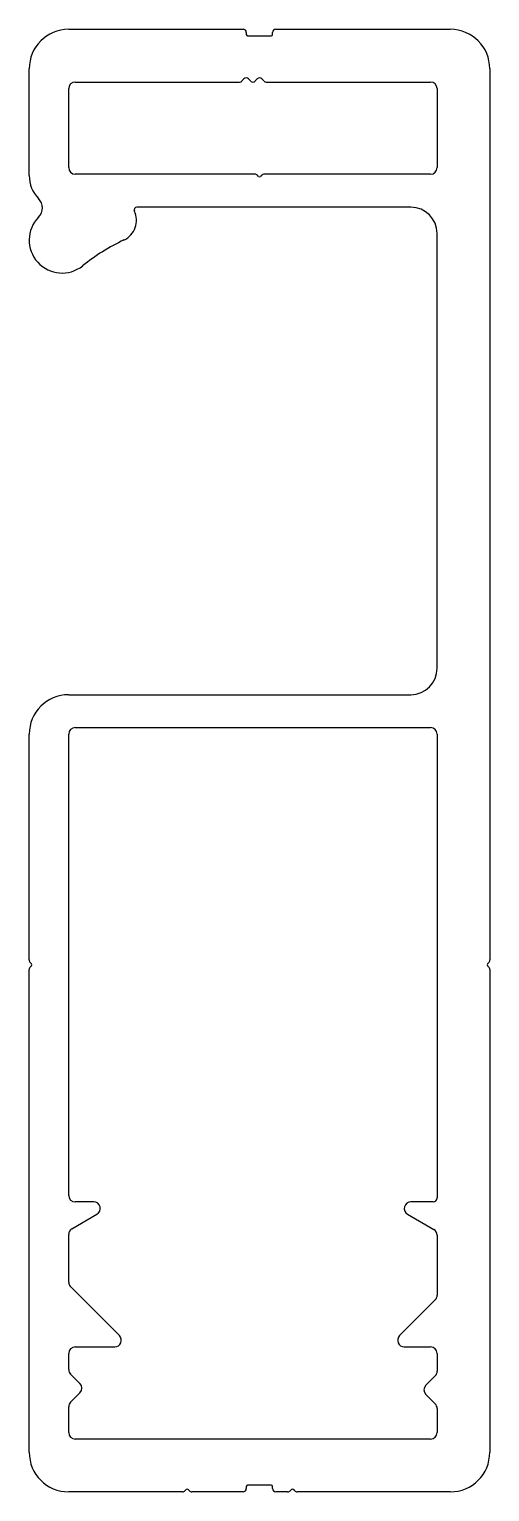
# Model space of a CAD drawing. Extents: x 3 to 38, y 3 to 114.
import ezdxf

# ---------------------------------------------------------------- set-up
doc = ezdxf.new("R2010")
doc.units = 0
doc.layers.get('0').update_dxf_attribs({"linetype": 'CONTINUOUS'})

msp = doc.modelspace()

# ---------------------------------------------------------------- linework, layer by layer
for p, q in [((6.46, 114.21), (19.71, 114.21)), ((19.96, 113.96), (19.96, 113.81)), ((20.06, 113.71), (21.86, 113.71)), ((21.96, 113.81), (21.96, 113.96)), ((22.21, 114.21), (35.46, 114.21)), ((3.46, 103.11), (3.46, 111.21)), ((38.46, 111.21), (38.46, 43.58)), ((6.96, 110.21), (19.44, 110.21)), ((19.62, 110.29), (19.77, 110.44)), ((20.13, 110.44), (20.28, 110.29)), ((20.64, 110.29), (20.79, 110.44)), ((21.15, 110.44), (21.3, 110.29)), ((21.48, 110.21), (33.96, 110.21)), ((6.46, 103.71), (6.46, 109.71)), ((34.46, 109.71), (34.46, 103.71)), ((20.59, 103.21), (6.96, 103.21)), ((20.89, 103.04), (20.8, 103.13)), ((21.12, 103.13), (21.03, 103.04)), ((33.96, 103.21), (21.34, 103.21)), ((32.46, 100.71), (11.63, 100.71)), ((34.46, 65.71), (34.46, 98.71)), ((6.46, 63.71), (32.46, 63.71)), ((6.96, 61.21), (33.96, 61.21)), ((3.46, 43.58), (3.46, 60.71)), ((6.46, 25.71), (6.46, 60.71)), ((34.46, 60.71), (34.46, 25.51)), ((3.63, 43.29), (3.55, 43.37)), ((38.37, 43.37), (38.29, 43.29)), ((3.46, 6.21), (3.46, 42.85)), ((3.55, 43.06), (3.63, 43.14)), ((38.29, 43.14), (38.37, 43.06)), ((38.46, 42.85), (38.46, 6.21)), ((8.36, 25.21), (6.96, 25.21)), ((34.16, 25.21), (32.46, 25.21)), ((6.71, 23.18), (8.61, 24.28)), ((32.21, 24.28), (34.21, 23.13)), ((6.46, 19.13), (6.46, 22.75)), ((34.46, 22.69), (34.46, 18.13)), ((10.31, 15.07), (6.61, 18.78)), ((34.31, 17.78), (31.61, 15.07)), ((6.46, 12.49), (6.46, 13.71)), ((6.96, 14.21), (9.96, 14.21)), ((31.96, 14.21), (33.96, 14.21)), ((34.46, 13.71), (34.46, 12.36)), ((7.31, 11.43), (6.61, 12.14)), ((34.31, 12.01), (33.61, 11.3)), ((6.61, 10.02), (7.31, 10.72)), ((33.61, 10.6), (34.31, 9.89)), ((6.46, 7.71), (6.46, 9.66)), ((34.46, 9.53), (34.46, 7.71)), ((33.96, 7.21), (6.96, 7.21)), ((15.39, 3.39), (15.31, 3.3)), ((15.61, 3.3), (15.53, 3.39)), ((19.96, 3.61), (19.96, 3.46)), ((21.86, 3.71), (20.06, 3.71)), ((21.96, 3.46), (21.96, 3.61)), ((23.39, 3.39), (23.31, 3.3)), ((23.61, 3.3), (23.53, 3.39)), ((15.1, 3.21), (6.46, 3.21)), ((19.71, 3.21), (15.83, 3.21)), ((23.1, 3.21), (22.21, 3.21)), ((35.46, 3.21), (23.83, 3.21))]:
    msp.add_line(p, q)
for centre, radius, start, end in [((6.46, 111.21), 3, 90, 180), ((19.71, 113.96), 0.25, 0, 90), ((20.06, 113.81), 0.1, 180, 270), ((21.86, 113.81), 0.1, 270, 360), ((22.21, 113.96), 0.25, 90, 180), ((35.46, 111.21), 3, 0, 90), ((6.96, 109.71), 0.5, 90, 180), ((19.44, 110.46), 0.25, 270, 315), ((19.95, 110.27), 0.25, 45, 135), ((20.46, 110.46), 0.25, 225, 315), ((20.97, 110.27), 0.25, 45, 135), ((21.48, 110.46), 0.25, 225, 270), ((33.96, 109.71), 0.5, 360, 90), ((6.96, 103.71), 0.5, 180, 270), ((33.96, 103.71), 0.5, 270, 0), ((5.96, 103.11), 2.5, 180, 224.4153), ((20.59, 102.91), 0.3, 45, 90), ((20.96, 103.11), 0.1, 225, 315), ((21.34, 102.91), 0.3, 90, 135), ((3.46, 100.66), 1, 315.5847, 44.4153), ((5.96, 98.21), 2.5, 135.5847, 308.6983), ((9.96, 99.71), 1.65, 295.2062, 25.622), ((11.63, 100.51), 0.2, 90, 205.622), ((32.46, 98.71), 2, 0, 90), ((17.37, 83.97), 15.75, 115.2062, 128.6983), ((32.46, 65.71), 2, 270, 0), ((6.46, 60.71), 3, 90, 180), ((6.96, 60.71), 0.5, 90, 180), ((33.96, 60.71), 0.5, 360, 90), ((3.76, 43.58), 0.3, 180, 225), ((38.16, 43.58), 0.3, 315, 0), ((3.76, 42.85), 0.3, 135, 180), ((3.56, 43.21), 0.1, 315, 45), ((38.36, 43.21), 0.1, 135, 225), ((38.16, 42.85), 0.3, 360, 45), ((6.96, 25.71), 0.5, 180, 270), ((8.36, 24.71), 0.5, 300, 90), ((32.46, 24.71), 0.5, 90, 240), ((34.16, 25.51), 0.3, 270, 0), ((6.96, 22.75), 0.5, 120, 180), ((33.96, 22.69), 0.5, 360, 60), ((6.96, 19.13), 0.5, 180, 225), ((33.96, 18.13), 0.5, 315, 0), ((9.96, 14.71), 0.5, 270, 45), ((31.96, 14.71), 0.5, 135, 270), ((6.96, 13.71), 0.5, 90, 180), ((33.96, 13.71), 0.5, 0, 90), ((6.96, 12.49), 0.5, 180, 225), ((33.96, 12.36), 0.5, 315, 0), ((6.96, 11.08), 0.5, 315, 45), ((33.96, 10.95), 0.5, 135, 225), ((6.96, 9.66), 0.5, 135, 180), ((33.96, 9.53), 0.5, 360, 45), ((6.96, 7.71), 0.5, 180, 270), ((33.96, 7.71), 0.5, 270, 0), ((6.46, 6.21), 3, 180, 270), ((35.46, 6.21), 3, 270, 0), ((15.46, 3.31), 0.1, 45, 135), ((19.71, 3.46), 0.25, 270, 0), ((20.06, 3.61), 0.1, 90, 180), ((21.86, 3.61), 0.1, 0, 90), ((22.21, 3.46), 0.25, 180, 270), ((23.46, 3.31), 0.1, 45, 135), ((15.1, 3.51), 0.3, 270, 315), ((15.83, 3.51), 0.3, 225, 270), ((23.1, 3.51), 0.3, 270, 315), ((23.83, 3.51), 0.3, 225, 270)]:
    msp.add_arc(centre, radius, start, end)

doc.saveas('drawing.dxf')
